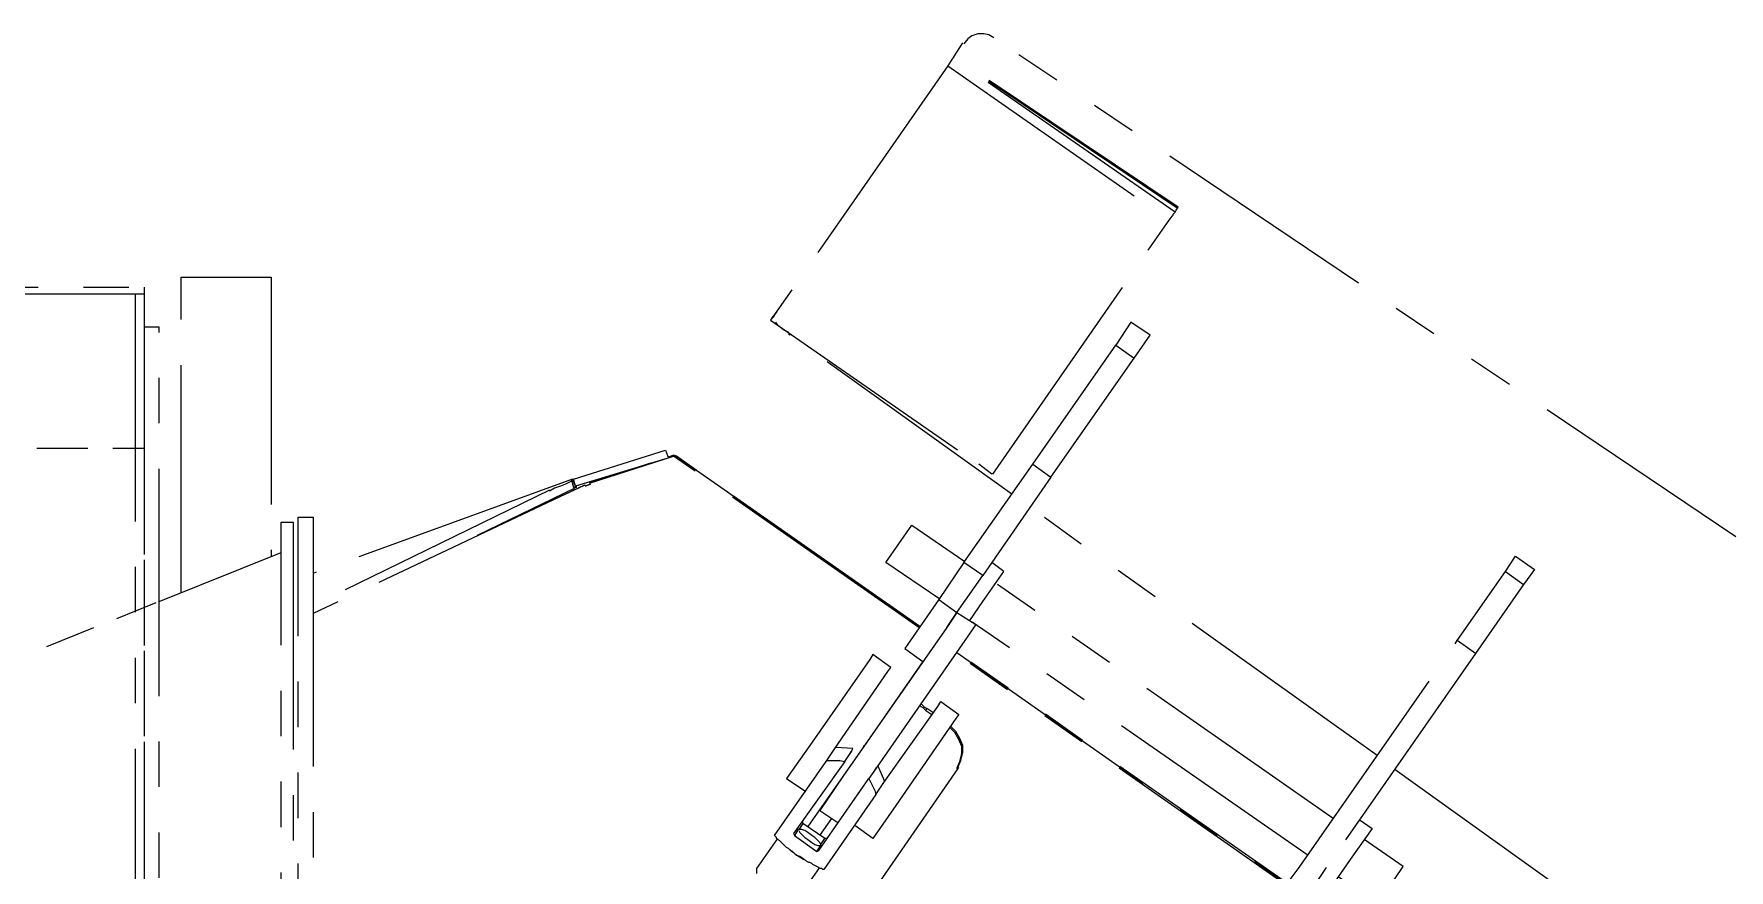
# Model space of a CAD drawing. Header units: inches. Extents: x 0 to 4731, y 0 to 1632.
# Drawn here: x 1480.7 to 1536.6, y 937.1 to 964.7 of the extents above; entities that cross this region are included whole.
import ezdxf

# ---------------------------------------------------------------- set-up
doc = ezdxf.new("R2010")
doc.units = ezdxf.units.IN
doc.header["$LTSCALE"] = 48
doc.header["$MEASUREMENT"] = 0
doc.linetypes.add('PHANTOM2', pattern=[1.25, 0.625, -0.125, 0.125, -0.125, 0.125, -0.125])
doc.layers.add('Layout-AM_11', color=92, linetype='PHANTOM2', lineweight=25)

msp = doc.modelspace()

# ---------------------------------------------------------------- linework, layer by layer
at = {"layer": 'Layout-AM_11', "ltscale": 0.25}
for points in [[(1518.374183, 958.991669), (1511.009744, 963.945711), (1511.009744, 963.978762), (1511.306844, 964.441211)], [(1549.35206, 937.723478), (1549.550459, 938.020602), (1550.144683, 938.912401), (1549.25286, 939.771149), (1512.330917, 964.60606), (1512.165592, 964.70526), (1512.000742, 964.738311), (1511.802343, 964.738311), (1511.603944, 964.672185), (1511.472169, 964.572986), (1511.339918, 964.408136)], [(1510.811345, 963.681187), (1504.965979, 955.29315), (1512.297842, 950.207308), (1518.110158, 958.595346)], [(1518.308557, 958.859894), (1510.976669, 963.945711), (1510.811345, 963.681187), (1518.110158, 958.595346), (1518.209357, 958.72762), (1518.242408, 958.760694), (1518.242408, 958.793745), (1518.275483, 958.826819), (1518.308557, 958.859894), (1518.341133, 958.926019), (1518.407258, 959.02472), (1511.009744, 963.978762)], [(1484.292011, 956.151874), (1473.294702, 956.151874), (1473.294702, 956.382849), (1484.292011, 956.382849), (1484.292011, 913.681189), (1473.294702, 913.681189)], [(1485.513985, 946.310413), (1485.513985, 956.713023), (1488.486529, 956.713023), (1488.486529, 947.499312)], [(1483.994911, 956.151874), (1483.994911, 913.912164)], [(1505.164378, 955.59025), (1505.164378, 955.557175), (1504.999053, 955.359275), (1505.065178, 955.392349), (1505.065178, 955.4254)], [(1504.999053, 955.359275), (1504.999053, 955.3262)], [(1505.098229, 955.458474), (1505.065178, 955.392349)], [(1505.164378, 955.557175), (1505.164378, 955.557175)], [(1484.78751, 912.888566), (1484.78751, 955.061676), (1484.292011, 955.061676), (1484.292011, 912.888566)], [(1505.131303, 955.227001), (1505.197428, 955.127825), (1505.296628, 955.061676), (1505.428403, 954.962975), (1505.560677, 954.89685)], [(1512.925141, 949.546484), (1505.560677, 954.830701)], [(1513.61854, 950.537483), (1516.359611, 954.467476), (1516.95431, 954.038102), (1517.482385, 954.79765), (1516.85511, 955.227001), (1516.359611, 954.467476)], [(1514.213239, 950.108109), (1516.95431, 954.038102)], [(1480.758342, 951.065581), (1482.442763, 951.065581)], [(1483.268437, 951.065581), (1484.292011, 951.065581)], [(1501.465359, 950.702332), (1498.525914, 949.810534), (1498.460263, 950.041983), (1501.498434, 950.999931), (1501.597633, 950.735407)], [(1501.002935, 950.570557), (1498.988338, 949.909733), (1501.762483, 950.801532), (1501.861683, 950.801532), (1509.886946, 945.187141), (1501.861683, 950.801532)], [(1501.828608, 950.801532), (1501.861683, 950.801532), (1501.762483, 950.834606), (1501.597633, 950.768458)], [(1509.853896, 945.154066), (1501.762483, 950.801532)], [(1511.339918, 947.300913), (1513.61854, 950.537483), (1514.213239, 950.108109), (1511.967668, 946.871563), (1511.339918, 947.300913), (1510.514245, 946.07894), (1509.391447, 944.460667), (1509.986146, 944.031293), (1508.037698, 941.224097), (1506.187952, 938.582226)], [(1512.264792, 950.207308), (1512.264792, 950.240383), (1512.264792, 950.207308), (1511.835418, 950.537483)], [(1498.493338, 949.777958), (1498.525914, 949.810534), (1498.427189, 950.041983), (1489.873352, 946.937688)], [(1498.823512, 949.843584), (1489.873352, 945.616515)], [(1497.667165, 949.678758), (1489.873352, 945.880541)], [(1495.289819, 948.192736), (1498.493338, 949.744883)], [(1495.917117, 948.489836), (1498.823512, 949.843584), (1498.856563, 949.843584)], [(1498.460263, 950.008933), (1498.427189, 950.008933), (1498.394138, 950.008933), (1498.394138, 949.975858), (1498.195739, 949.876659), (1498.030889, 949.810534), (1497.83249, 949.744883), (1497.667165, 949.645684)], [(1498.394138, 950.008933), (1498.460263, 949.777958), (1498.460263, 949.810534)], [(1498.525914, 949.777958), (1498.558964, 949.777958), (1498.558964, 949.810534)], [(1498.525914, 949.810534), (1498.525914, 949.810534)], [(1524.979597, 940.926997), (1513.519341, 949.11711)], [(1512.991266, 910.510745), (1514.01484, 911.930642), (1488.816703, 929.566415), (1488.816703, 948.62211), (1489.213003, 948.62211), (1489.213003, 929.76434), (1513.519341, 912.756316), (1511.934617, 910.510745)], [(1493.902521, 926.693095), (1489.378327, 929.863539), (1489.378327, 948.060462), (1489.378327, 948.786936), (1489.873352, 948.786936), (1489.873352, 948.060462), (1489.873352, 930.127565), (1489.378327, 930.127565)], [(1510.514245, 946.112014), (1508.764173, 947.300913), (1509.622422, 948.52291), (1511.372969, 947.333987)], [(1484.78751, 946.012815), (1488.816703, 947.631088)], [(1529.206666, 947.003813), (1529.536841, 947.499312), (1530.164614, 947.069463), (1529.801365, 946.574439)], [(1510.514245, 946.07894), (1511.108943, 945.649566), (1510.77827, 945.154066), (1511.108943, 945.649566), (1511.967668, 946.871563)], [(1522.700476, 937.624777), (1511.537819, 945.38554), (1511.967668, 946.012815), (1512.661091, 947.003813), (1512.264792, 947.300913)], [(1523.52615, 938.846275), (1512.396567, 946.607513)], [(1483.400687, 945.451665), (1484.688311, 945.97974)], [(1511.108943, 945.649566), (1511.736218, 945.253266), (1511.372969, 944.724692), (1508.367873, 940.398423), (1508.202548, 940.167448), (1508.268673, 940.035174), (1508.334799, 939.902924), (1508.400947, 939.771149), (1508.433523, 939.638875), (1508.698047, 940.035174), (1510.48117, 942.54527), (1510.58037, 942.710595), (1511.175069, 942.281221), (1511.075869, 942.14897), (1509.094347, 939.27565), (1508.334799, 938.185926), (1507.7401, 938.615301)], [(1481.088516, 944.526792), (1482.641162, 945.154066)], [(1510.77827, 945.154066), (1507.3438, 940.233573), (1506.584252, 939.1108), (1507.17895, 938.7145)], [(1522.733551, 936.402804), (1522.106252, 936.831679), (1522.403376, 937.227979), (1527.621468, 944.724692)], [(1508.433523, 939.638875), (1506.716526, 937.161854), (1506.683451, 937.161854), (1506.6504, 937.194928), (1506.584252, 937.194928), (1506.551201, 937.227979), (1506.485052, 937.261053), (1506.419425, 937.294128), (1506.353277, 937.327178), (1506.320226, 937.360253), (1506.254077, 937.393303), (1506.221026, 937.393303), (1506.154877, 937.426378), (1506.121827, 937.459452), (1506.056176, 937.492503), (1506.023102, 937.525577), (1505.923903, 937.591703), (1505.824727, 937.624777), (1505.758578, 937.690427), (1505.659378, 937.756552), (1505.626328, 937.789627), (1505.593253, 937.822677), (1505.560677, 937.855752), (1505.494552, 937.888826), (1505.461478, 937.921402), (1505.395353, 937.987527), (1505.362278, 938.020602), (1505.329204, 938.053652), (1505.263577, 938.119801), (1505.197428, 938.152852), (1505.164378, 938.185926), (1505.164378, 938.218977), (1505.131303, 938.252052), (1505.098229, 938.285126), (1506.815226, 940.761649), (1507.079751, 941.157972), (1508.829823, 943.701118), (1508.929022, 943.833392), (1508.334799, 944.262742), (1508.235599, 944.097418), (1506.254077, 941.257171), (1505.494552, 940.167448), (1506.121827, 939.738074)], [(1522.601775, 936.204405), (1511.075869, 944.295817)], [(1522.634826, 936.27053), (1511.108943, 944.328891), (1522.634826, 936.237455)], [(1528.216166, 944.295817), (1523.295175, 937.227979), (1522.403376, 935.907304)], [(1509.886946, 942.578344), (1509.920021, 942.54527), (1509.986146, 942.512195), (1510.01922, 942.479145), (1510.084871, 942.412996)], [(1509.920021, 942.644469), (1510.01922, 942.54527), (1510.117921, 942.479145)], [(1510.31632, 942.347369), (1510.117921, 942.479145), (1510.084871, 942.412996), (1510.28327, 942.281221)], [(1511.108943, 940.497623), (1511.208143, 940.729073), (1511.273769, 940.993122), (1511.273769, 941.224097), (1511.175069, 941.455547), (1511.042795, 941.686522), (1510.87747, 941.85187)], [(1511.141994, 940.530674), (1511.241194, 940.761649), (1511.306844, 941.026196), (1511.306844, 941.257171), (1511.208143, 941.488621), (1511.075869, 941.719596), (1510.910544, 941.884446)], [(1507.409925, 940.729073), (1505.725527, 938.351251), (1505.758578, 938.285126), (1506.485052, 937.756552), (1506.551201, 937.789627), (1508.202548, 940.167448)], [(1506.815226, 940.761649), (1507.245099, 940.761649), (1507.409925, 940.729073), (1507.607849, 941.026196), (1507.607849, 941.059247), (1507.6409, 941.059247), (1507.6409, 941.092322), (1507.673975, 941.157972), (1507.112825, 941.191023)], [(1507.6409, 941.092322), (1507.607849, 941.026196)], [(1508.037698, 941.224097), (1508.037698, 941.257171)], [(1511.175069, 940.530674), (1511.141994, 940.497623), (1508.037698, 936.006005)], [(1508.433523, 940.530674), (1508.433523, 940.497623), (1508.400947, 940.464548)], [(1508.731122, 940.068249), (1508.499648, 940.596822)], [(1525.573797, 940.464548), (1541.690497, 928.905591), (1542.714094, 928.212192), (1542.78022, 928.311368), (1542.879419, 928.443642)], [(1506.023102, 938.681426), (1505.890852, 938.483027), (1505.857777, 938.483027), (1505.857777, 938.449952), (1505.758578, 938.285126)], [(1505.890852, 938.449952), (1505.923903, 938.384326), (1505.990051, 938.318177), (1506.088752, 938.218977), (1506.187952, 938.152852), (1506.320226, 938.053652), (1506.419425, 937.987527), (1506.518126, 937.954453), (1506.584252, 937.954453), (1506.617326, 937.954453), (1506.617326, 937.987527), (1506.584252, 938.053652), (1506.518126, 938.119801), (1506.419425, 938.218977), (1506.320226, 938.285126), (1506.187952, 938.384326), (1506.088752, 938.449952), (1505.990051, 938.483027), (1505.923903, 938.483027)], [(1506.815226, 938.185926), (1506.7496, 938.185926), (1506.023102, 938.681426), (1506.023102, 938.747551)], [(1506.584252, 938.285126), (1506.980575, 938.846275)], [(1524.384898, 938.813201), (1524.814272, 938.516101), (1524.087774, 937.492503), (1522.799676, 935.643255), (1522.403376, 935.907304)], [(1505.197428, 938.185926), (1504.50353, 937.194928), (1504.50353, 937.030078)], [(1506.485052, 937.756552), (1506.617326, 937.954453)], [(1506.617326, 937.987527), (1506.7496, 938.185926)], [(1523.691475, 936.930879), (1525.012647, 936.03908), (1525.838321, 937.261053), (1524.550223, 938.152852)], [(1505.626328, 937.789627), (1505.626328, 937.822677)], [(1505.659378, 937.789627), (1505.758578, 937.690427), (1505.857777, 937.624777), (1505.956977, 937.558652), (1506.056176, 937.492503), (1506.056176, 937.525577)], [(1505.890852, 936.237455), (1506.584252, 937.227979)]]:
    msp.add_lwpolyline(points, dxfattribs=at)
for points in [[(1498.460263, 949.777958), (1498.558964, 949.777958), (1498.493338, 949.744883)], [(1498.856563, 949.810534), (1498.922213, 949.843584), (1499.021413, 949.876659), (1498.922213, 949.843584)], [(1529.801365, 946.574439), (1528.216166, 944.295817), (1527.621468, 944.724692), (1529.206666, 947.003813)]]:
    msp.add_lwpolyline(points, close=True, dxfattribs=at)

doc.saveas('drawing.dxf')
